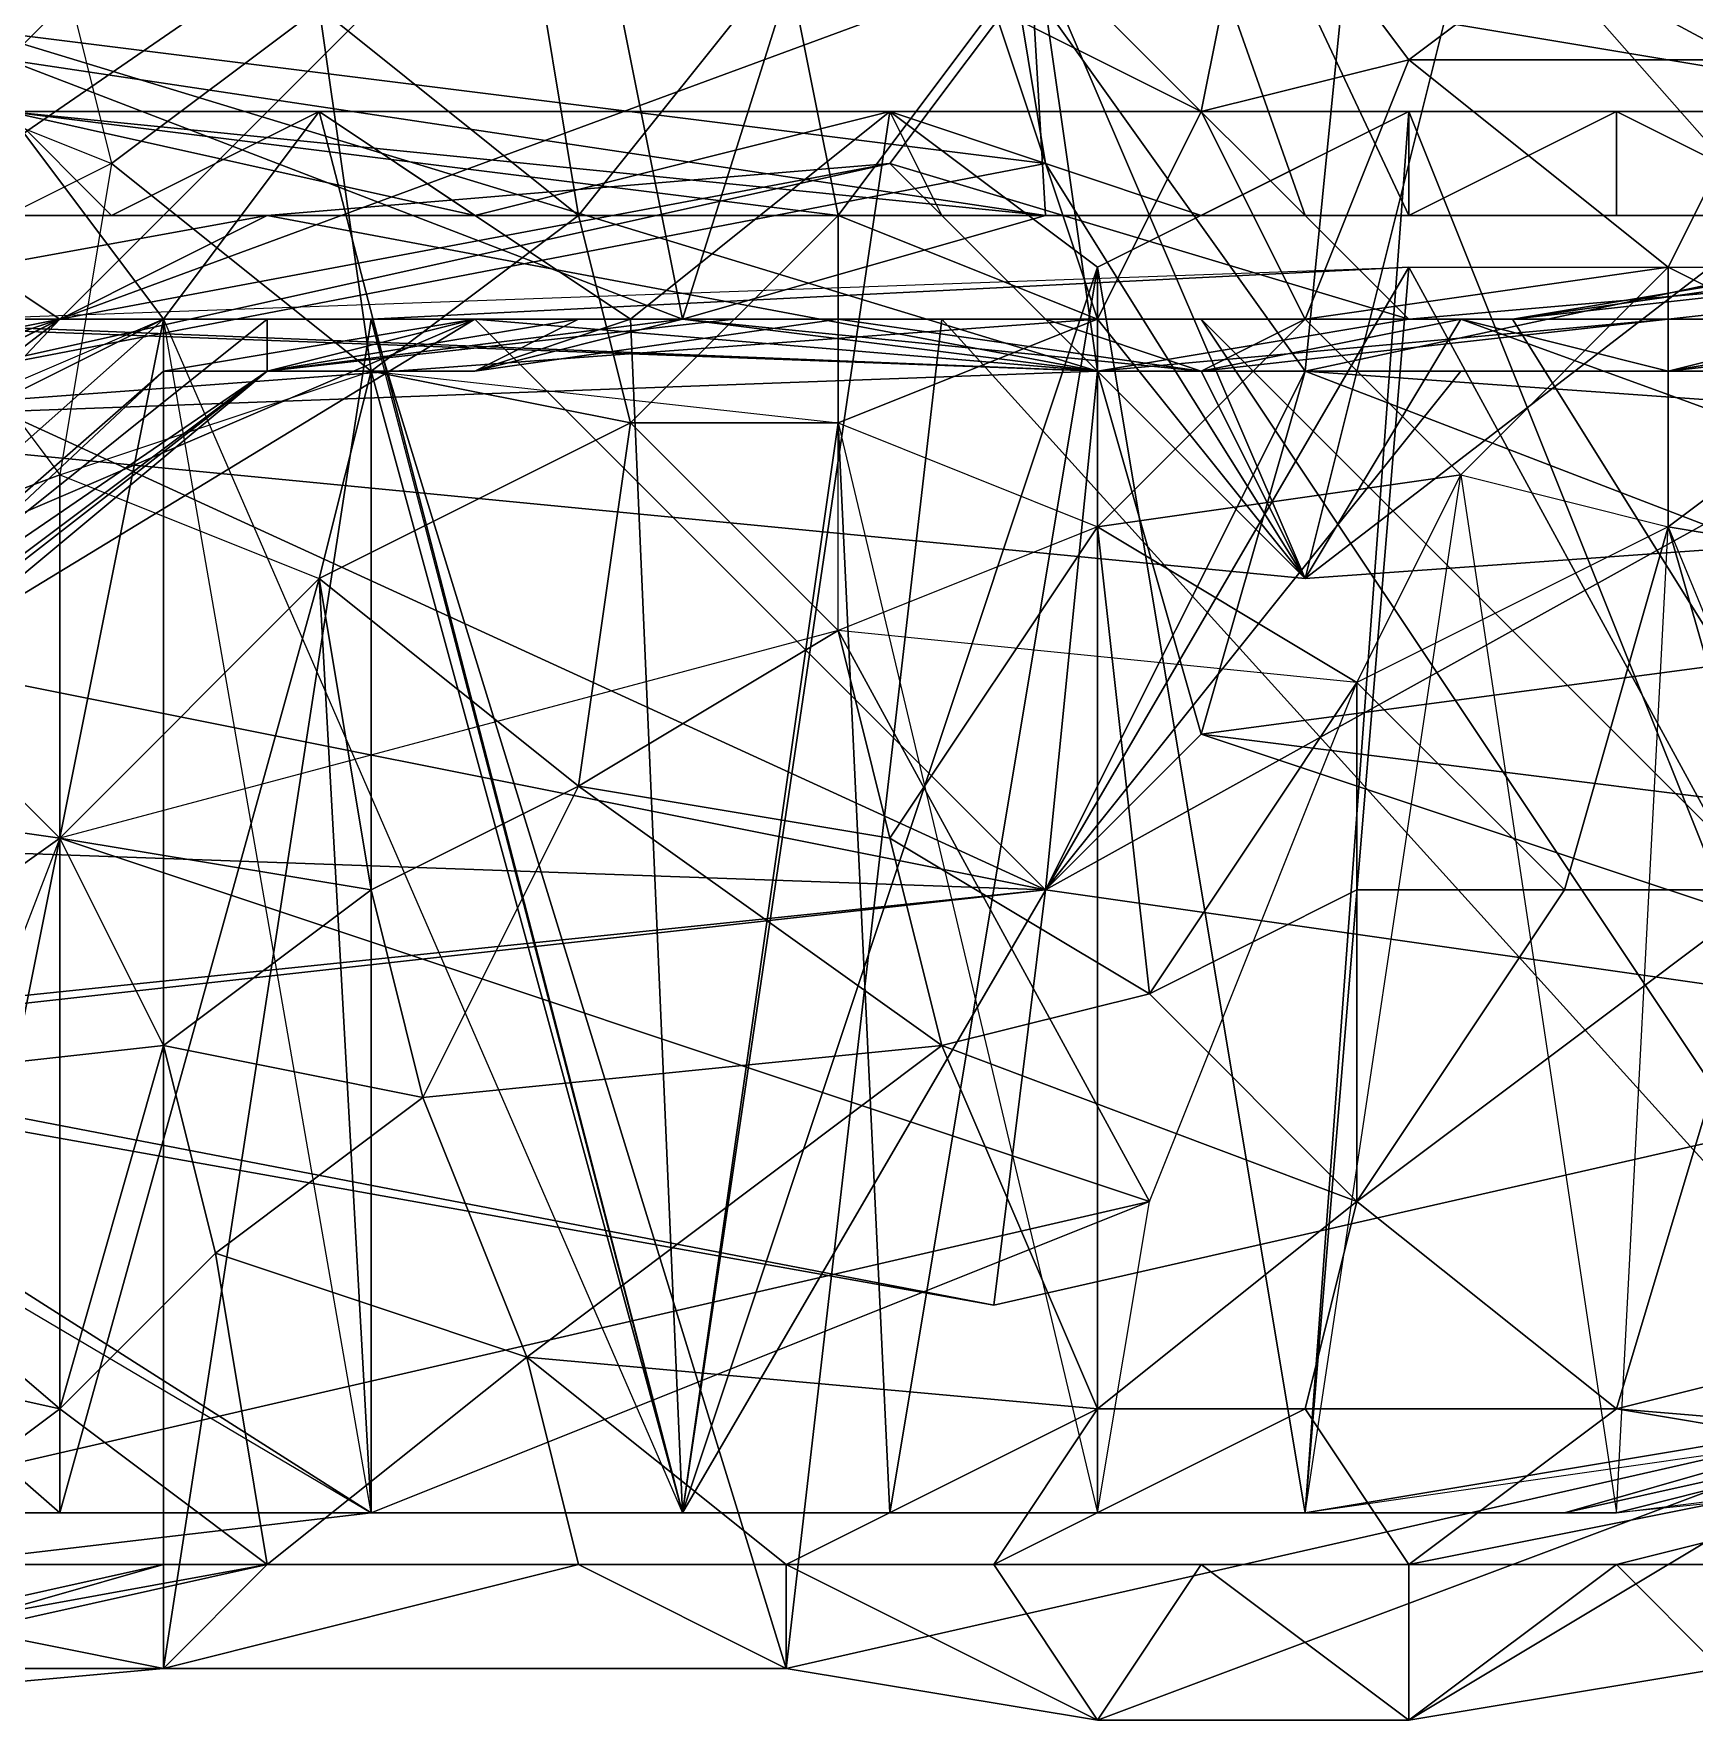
# Model space of a CAD drawing. Header units: metres. Extents: x -3.92 to 4.26, y -4.92 to 4.9.
# Drawn here: x -0.83 to -0.19, y -4.64 to -3.99 of the extents above; entities that cross this region are included whole.
import ezdxf

# ---------------------------------------------------------------- set-up
doc = ezdxf.new("R2010")
doc.units = ezdxf.units.M

msp = doc.modelspace()

# ---------------------------------------------------------------- linework, layer by layer
for points in [[(-0.58, -4.1, -0.16), (-0.46, -3.72, -0.56), (-0.64, -3.8, -0.56)], [(-0.46, -3.72, -0.56), (-0.58, -4.1, -0.16), (-0.44, -4.06, -0.06)], [(-0.34, -4.06, -0.1), (-0.46, -3.72, -0.56), (-0.44, -4.06, -0.06)], [(-0.34, -4.06, -0.1), (-0.3, -4.06, -0.24), (-0.46, -3.72, -0.56)], [(-0.3, -4.06, -0.24), (-0.16, -4.06, -0.18), (-0.46, -3.72, -0.56)], [(-0.16, -4.06, -0.18), (-0.06, -4.06, -0.3), (-0.46, -3.72, -0.56)], [(-0.06, -4.06, -0.3), (-0.02, -4.06, -0.46), (-0.46, -3.72, -0.56)], [(-0.02, -4.06, -0.46), (-0.18, -3.78, -0.88), (-0.46, -3.72, -0.56)], [(-0.86, -3.84, -0.6), (-0.84, -4, -0.22), (-0.74, -3.78, -0.56)], [(-0.64, -3.8, -0.56), (-0.74, -3.78, -0.56), (-0.84, -4, -0.22)], [(-0.58, -4.1, -0.16), (-0.64, -3.8, -0.56), (-0.84, -4, -0.22)], [(-0.46, -3.92, -1.12), (-0.24, -3.8, -1.12), (-0.34, -4.2, -1.12)], [(-0.24, -3.8, -1.12), (-0.08, -4, -1.06), (-0.34, -4.2, -1.12)], [(-0.12, -3.82, -1.02), (-0.08, -4, -1.06), (-0.24, -3.8, -1.12)], [(-0.44, -3.96, -0.56), (0.16, -4.06, -0.42), (-0.44, -3.82, -0.6)], [(0.16, -4.06, -0.42), (0.16, -4.06, -0.5), (-0.44, -3.82, -0.6)], [(0.16, -4.06, -0.5), (-0.12, -3.84, -0.92), (-0.44, -3.82, -0.6)], [(-0.56, -3.84, -0.6), (-0.88, -4.06, -0.3), (-0.82, -4.1, -0.26)], [(-0.56, -3.84, -0.6), (-0.86, -3.84, -0.6), (-0.88, -4.06, -0.3)], [(-0.44, -3.96, -0.56), (-0.56, -3.84, -0.6), (-0.82, -4.1, -0.26)], [(-0.22, -3.94, 1.32), (-0.16, -4, 1.32), (-0.12, -3.88, 1.32)], [(-0.92, -3.98, -1.1), (-0.46, -3.92, -1.12), (-0.44, -4.04, -1.08)], [(-0.38, -4.02, 1.32), (-0.36, -3.92, 1.32), (-0.46, -3.98, 1.32)], [(-0.44, -4.04, -1.08), (-0.46, -3.92, -1.12), (-0.34, -4.2, -1.12)], [(-0.44, -3.98, -1.18), (-0.32, -3.92, -1.18), (-0.34, -4.12, -1.18)], [(-0.36, -3.92, 1.32), (-0.38, -4.02, 1.32), (-0.3, -4, 1.32)], [(-0.36, -3.92, 1.32), (-0.3, -4, 1.32), (-0.22, -3.94, 1.32)], [(-0.34, -4.12, -1.18), (-0.32, -3.92, -1.18), (-0.06, -4.06, -1.18)], [(-0.32, -3.92, -1.18), (-0.06, -3.94, -1.18), (-0.06, -4.06, -1.18)], [(-0.72, -3.98, 1.32), (-0.62, -4.06, 1.32), (-0.64, -3.94, 1.32)], [(-0.62, -4.06, 1.32), (-0.54, -3.96, 1.32), (-0.64, -3.94, 1.32)], [(-0.3, -4, 1.32), (-0.16, -4, 1.32), (-0.22, -3.94, 1.32)], [(-0.82, -3.96, 1.32), (-0.8, -4.04, 1.32), (-0.72, -3.98, 1.32)], [(-0.5, -4.04, -0.6), (-0.44, -3.96, -0.56), (-0.82, -4.1, -0.26)], [(-0.62, -4.06, 1.32), (-0.52, -4.06, 1.32), (-0.54, -3.96, 1.32)], [(-0.52, -4.06, 1.32), (-0.46, -3.98, 1.32), (-0.54, -3.96, 1.32)], [(-0.5, -4.04, -0.6), (-0.3, -4.1, -0.64), (-0.44, -3.96, -0.56)], [(-0.3, -4.1, -0.64), (0.16, -4.06, -0.42), (-0.44, -3.96, -0.56)], [(-0.92, -3.98, -1.1), (-0.44, -4.04, -1.08), (-0.96, -4.14, -1)], [(-0.92, -4.1, -1.18), (-0.88, -3.98, -1.18), (-0.42, -4.12, -1.18)], [(-0.42, -4.12, -1.18), (-0.88, -3.98, -1.18), (-0.44, -3.98, -1.18)], [(-0.8, -4.04, 1.32), (-0.7, -4.12, 1.32), (-0.72, -3.98, 1.32)], [(-0.72, -3.98, 1.32), (-0.7, -4.12, 1.32), (-0.62, -4.06, 1.32)], [(-0.52, -4.06, 1.32), (-0.42, -4.1, 1.32), (-0.46, -3.98, 1.32)], [(-0.42, -4.1, 1.32), (-0.38, -4.02, 1.32), (-0.46, -3.98, 1.32)], [(-0.42, -4.12, -1.18), (-0.44, -3.98, -1.18), (-0.34, -4.12, -1.18)], [(-0.9, -4, 1.32), (-0.8, -4.04, 1.32), (-0.88, -4.08, 1.32)], [(-0.84, -4.02, -0.14), (-0.44, -4.06, -0.06), (-0.84, -4, -0.22)], [(-0.44, -4.06, -0.06), (-0.58, -4.1, -0.16), (-0.84, -4, -0.22)], [(-0.34, -4.1, 1.32), (-0.3, -4, 1.32), (-0.38, -4.02, 1.32)], [(-0.3, -4, 1.32), (-0.34, -4.1, 1.32), (-0.2, -4.08, 1.32)], [(-0.08, -4, -1.06), (-0.06, -4.18, -1.04), (-0.34, -4.2, -1.12)], [(-0.3, -4, 1.32), (-0.2, -4.08, 1.32), (-0.16, -4, 1.32)], [(-0.2, -4.08, 1.32), (-0.12, -4.12, 1.32), (-0.16, -4, 1.32)], [(-1.14, -4.28, 0.68), (-0.78, -4.1, 0.36), (-0.84, -4.02, 0.38)], [(-0.84, -4.02, 0.38), (-0.8, -4.06, 0.14), (-0.98, -4.06, 0.2)], [(-0.84, -4.02, 0.38), (-0.72, -4.02, 0.38), (-0.8, -4.06, 0.14)], [(-0.84, -4.06, 0.02), (-0.66, -4.06, 0.1), (-0.84, -4.02, -0.14)], [(-0.78, -4.1, 0.36), (-0.72, -4.02, 0.38), (-0.84, -4.02, 0.38)], [(-0.66, -4.06, 0.1), (-0.52, -4.06, 0.06), (-0.84, -4.02, -0.14)], [(-0.84, -4.02, -0.14), (-0.52, -4.06, 0.06), (-0.44, -4.06, -0.06)], [(-0.8, -4.06, 0.14), (-0.72, -4.02, 0.38), (-0.66, -4.06, 0.1)], [(-0.78, -4.1, 0.36), (-0.58, -4.56, 0.88), (-0.72, -4.02, 0.38)], [(-0.72, -4.02, 0.38), (-0.5, -4.02, 0.38), (-0.66, -4.06, 0.1)], [(-0.58, -4.56, 0.88), (-0.6, -4.1, 0.34), (-0.72, -4.02, 0.38)], [(-0.6, -4.1, 0.34), (-0.5, -4.02, 0.38), (-0.72, -4.02, 0.38)], [(-0.5, -4.02, 0.38), (-0.48, -4.06, 0.22), (-0.66, -4.06, 0.1)], [(-0.6, -4.1, 0.34), (-0.58, -4.56, 0.88), (-0.5, -4.02, 0.38)], [(-0.58, -4.56, 0.88), (-0.42, -4.08, 0.38), (-0.5, -4.02, 0.38)], [(-0.5, -4.02, 0.38), (-0.38, -4.06, 0.22), (-0.48, -4.06, 0.22)], [(-0.5, -4.02, 0.38), (-0.3, -4.02, 0.4), (-0.38, -4.06, 0.22)], [(-0.42, -4.08, 0.38), (-0.3, -4.02, 0.4), (-0.5, -4.02, 0.38)], [(-0.42, -4.08, 0.38), (-0.34, -4.56, 0.86), (-0.3, -4.02, 0.4)], [(-0.42, -4.1, 1.32), (-0.34, -4.1, 1.32), (-0.38, -4.02, 1.32)], [(-0.3, -4.02, 0.4), (-0.3, -4.06, 0.24), (-0.38, -4.06, 0.22)], [(-0.34, -4.56, 0.86), (-0.1, -4.52, 0.7), (-0.3, -4.02, 0.4)], [(-0.3, -4.02, 0.4), (-0.22, -4.02, 0.38), (-0.3, -4.06, 0.24)], [(-0.3, -4.06, 0.24), (-0.22, -4.02, 0.38), (-0.22, -4.06, 0.22)], [(-0.3, -4.02, 0.4), (-0.14, -4.02, 0.4), (-0.22, -4.02, 0.38)], [(-0.3, -4.02, 0.4), (-0.1, -4.52, 0.7), (-0.14, -4.02, 0.4)], [(-0.22, -4.02, 0.38), (-0.14, -4.06, 0.22), (-0.22, -4.06, 0.22)], [(-0.22, -4.02, 0.38), (-0.14, -4.02, 0.4), (-0.14, -4.06, 0.22)], [(-0.44, -4.04, -1.08), (-0.34, -4.2, -1.12), (-0.96, -4.14, -1)], [(-0.82, -4.1, -0.34), (-0.86, -4.12, -0.52), (-0.5, -4.04, -0.6)], [(-0.86, -4.12, -0.52), (-0.74, -4.06, -0.6), (-0.5, -4.04, -0.6)], [(-0.8, -4.04, 1.32), (-0.82, -4.16, 1.32), (-0.7, -4.12, 1.32)], [(-0.82, -4.1, -0.34), (-0.5, -4.04, -0.6), (-0.82, -4.1, -0.26)], [(-0.74, -4.06, -0.6), (-0.42, -4.12, -0.82), (-0.5, -4.04, -0.6)], [(-0.5, -4.04, -0.6), (-0.42, -4.12, -0.82), (-0.3, -4.1, -0.64)], [(-0.8, -4.06, 0.14), (-0.84, -4.06, 0.02), (-0.98, -4.06, 0.2)], [(-0.86, -4.12, -0.52), (-0.96, -4.1, -0.68), (-0.74, -4.06, -0.6)], [(-0.74, -4.06, -0.6), (-0.96, -4.1, -0.9), (-0.42, -4.12, -0.82)], [(-0.96, -4.1, -0.68), (-0.96, -4.1, -0.9), (-0.74, -4.06, -0.6)], [(-0.88, -4.06, -0.3), (-0.88, -4.12, -0.04), (-0.82, -4.1, -0.26)], [(-0.8, -4.06, 0.14), (-0.66, -4.06, 0.1), (-0.84, -4.06, 0.02)], [(-0.7, -4.12, 1.32), (-0.6, -4.14, 1.32), (-0.62, -4.06, 1.32)], [(-0.66, -4.06, 0.1), (-0.48, -4.06, 0.14), (-0.52, -4.06, 0.06)], [(-0.48, -4.06, 0.22), (-0.48, -4.06, 0.14), (-0.66, -4.06, 0.1)], [(-0.62, -4.06, 1.32), (-0.6, -4.14, 1.32), (-0.52, -4.06, 1.32)], [(-0.6, -4.14, 1.32), (-0.52, -4.14, 1.32), (-0.52, -4.06, 1.32)], [(-0.52, -4.06, 0.06), (-0.44, -4.06, 0.04), (-0.44, -4.06, -0.06)], [(-0.52, -4.06, 0.06), (-0.48, -4.06, 0.14), (-0.44, -4.06, 0.04)], [(-0.52, -4.14, 1.32), (-0.42, -4.1, 1.32), (-0.52, -4.06, 1.32)], [(-0.48, -4.06, 0.22), (-0.38, -4.06, 0.22), (-0.48, -4.06, 0.14)], [(-0.48, -4.06, 0.14), (-0.38, -4.06, 0.1), (-0.44, -4.06, 0.04)], [(-0.38, -4.06, 0.22), (-0.38, -4.06, 0.1), (-0.48, -4.06, 0.14)], [(-0.44, -4.06, 0.04), (-0.34, -4.06, -0.02), (-0.44, -4.06, -0.06)], [(-0.34, -4.06, -0.02), (-0.34, -4.06, -0.1), (-0.44, -4.06, -0.06)], [(-0.44, -4.06, 0.04), (-0.38, -4.06, 0.1), (-0.34, -4.06, -0.02)], [(-0.38, -4.06, 0.22), (-0.3, -4.06, 0.16), (-0.38, -4.06, 0.1)], [(-0.38, -4.06, 0.1), (-0.2, -4.06, 0.04), (-0.34, -4.06, -0.02)], [(-0.3, -4.06, 0.16), (-0.2, -4.06, 0.04), (-0.38, -4.06, 0.1)], [(-0.38, -4.06, 0.22), (-0.3, -4.06, 0.24), (-0.3, -4.06, 0.16)], [(-0.34, -4.06, -0.02), (-0.26, -4.06, -0.08), (-0.34, -4.06, -0.1)], [(-0.2, -4.06, 0.04), (-0.26, -4.06, -0.08), (-0.34, -4.06, -0.02)], [(-0.26, -4.06, -0.08), (-0.26, -4.06, -0.16), (-0.34, -4.06, -0.1)], [(-0.34, -4.06, -0.1), (-0.26, -4.06, -0.16), (-0.3, -4.06, -0.24)], [(-0.34, -4.12, -1.18), (-0.06, -4.06, -1.18), (-0.06, -4.14, -1.18)], [(-0.3, -4.06, 0.16), (-0.22, -4.06, 0.14), (-0.2, -4.06, 0.04)], [(-0.3, -4.06, 0.24), (-0.22, -4.06, 0.22), (-0.3, -4.06, 0.16)], [(-0.3, -4.06, 0.16), (-0.22, -4.06, 0.22), (-0.22, -4.06, 0.14)], [(-0.16, -4.06, -0.18), (-0.3, -4.06, -0.24), (-0.26, -4.06, -0.16)], [(-0.3, -4.1, -0.64), (0.16, -4.06, -0.5), (0.16, -4.06, -0.42)], [(-0.3, -4.1, -0.64), (-0.2, -4.1, -0.78), (0.16, -4.06, -0.5)], [(-0.2, -4.06, 0.04), (-0.16, -4.06, -0.1), (-0.26, -4.06, -0.08)], [(-0.16, -4.06, -0.1), (-0.26, -4.06, -0.16), (-0.26, -4.06, -0.08)], [(-0.16, -4.06, -0.1), (-0.16, -4.06, -0.18), (-0.26, -4.06, -0.16)], [(-0.22, -4.06, 0.14), (-0.14, -4.06, 0.14), (-0.2, -4.06, 0.04)], [(-0.22, -4.06, 0.22), (-0.14, -4.06, 0.22), (-0.22, -4.06, 0.14)], [(-0.22, -4.06, 0.14), (-0.14, -4.06, 0.22), (-0.14, -4.06, 0.14)], [(-0.2, -4.06, 0.04), (-0.02, -4.06, 0.08), (-0.16, -4.06, -0.1)], [(-0.14, -4.06, 0.14), (-0.02, -4.06, 0.08), (-0.2, -4.06, 0.04)], [(-0.2, -4.1, -0.78), (-0.02, -4.1, -0.88), (0.16, -4.06, -0.5)], [(-0.88, -4.08, 1.32), (-0.82, -4.16, 1.32), (-1.14, -4.28, 0.68)], [(-0.7, -4.1, 0.34), (-0.86, -4.1, 0.1), (-0.3, -4.08, 0.34)], [(-0.58, -4.56, 0.88), (-0.7, -4.1, 0.34), (-0.3, -4.08, 0.34)], [(-0.58, -4.56, 0.88), (-0.5, -4.56, 0.88), (-0.42, -4.08, 0.38)], [(-0.58, -4.56, 0.88), (-0.3, -4.08, 0.34), (-0.34, -4.56, 0.94)], [(-0.5, -4.56, 0.88), (-0.42, -4.56, 0.86), (-0.42, -4.08, 0.38)], [(-0.42, -4.08, 0.38), (-0.42, -4.56, 0.86), (-0.34, -4.56, 0.86)], [(-0.28, -4.16, 1.32), (-0.2, -4.08, 1.32), (-0.34, -4.1, 1.32)], [(-0.3, -4.08, 0.34), (-0.06, -4.52, 0.86), (-0.34, -4.56, 0.94)], [(-0.3, -4.08, 0.34), (-0.16, -4.08, 0.34), (-0.06, -4.52, 0.86)], [(-0.28, -4.16, 1.32), (-0.2, -4.18, 1.32), (-0.2, -4.08, 1.32)], [(-0.26, -4.1, 0.08), (-0.12, -4.08, 0.06), (-0.06, -4.42, 0.44)], [(-0.26, -4.1), (-0.12, -4.08, 0.06), (-0.26, -4.1, 0.08)], [(-0.26, -4.1), (-0.14, -4.08, -0.02), (-0.12, -4.08, 0.06)], [(-0.26, -4.1), (-0.08, -4.08, -0.08), (-0.14, -4.08, -0.02)], [(-0.26, -4.1), (-0.12, -4.1, -0.24), (-0.08, -4.08, -0.08)], [(-0.2, -4.18, 1.32), (-0.12, -4.12, 1.32), (-0.2, -4.08, 1.32)], [(-1.16, -4.46, -0.2), (-0.82, -4.1, -0.26), (-0.92, -4.12, -0.14)], [(-1.16, -4.46, -0.2), (-1.08, -4.3, -0.46), (-0.82, -4.1, -0.26)], [(-1.14, -4.28, 0.46), (-0.78, -4.1, 0.36), (-0.88, -4.6, 0.84)], [(-1.14, -4.28, 0.68), (-0.7, -4.56, 0.92), (-0.78, -4.1, 0.36)], [(-1.14, -4.28, 0.46), (-1.14, -4.42, 0.2), (-0.78, -4.1, 0.36)], [(-1.14, -4.42, 0.2), (-0.78, -4.1, 0.28), (-0.78, -4.1, 0.36)], [(-1.14, -4.42, 0.2), (-0.74, -4.1, 0.2), (-0.78, -4.1, 0.28)], [(-0.74, -4.12, 0.06), (-0.74, -4.1, 0.2), (-1.14, -4.42, 0.2)], [(-1.12, -4.38, -0.78), (-0.66, -4.1, -0.58), (-0.74, -4.12, -0.54)], [(-1.12, -4.38, -0.78), (-0.94, -4.22, -1.04), (-0.66, -4.1, -0.58)], [(-1.08, -4.3, -0.46), (-0.82, -4.1, -0.34), (-0.82, -4.1, -0.26)], [(-1.08, -4.3, -0.46), (-0.86, -4.12, -0.52), (-0.82, -4.1, -0.34)], [(-0.86, -4.1, 0.18), (-0.78, -4.1, 0.28), (-1.06, -4.22, 0.22)], [(-0.96, -4.1, -0.9), (-0.96, -4.14, -1), (-0.42, -4.12, -0.82)], [(-0.96, -4.14, -1), (-0.42, -4.1, -0.98), (-0.42, -4.12, -0.82)], [(-0.42, -4.1, -0.98), (-0.96, -4.14, -1), (-0.34, -4.2, -1.12)], [(-0.94, -4.22, -1.04), (-0.44, -4.32, -1.08), (-0.66, -4.1, -0.58)], [(-0.92, -4.1, -1.18), (-0.44, -4.32, -1.18), (-0.94, -4.22, -1.16)], [(-0.44, -4.32, -1.18), (-0.92, -4.1, -1.18), (-0.42, -4.12, -1.18)], [(-0.92, -4.12, -0.14), (-0.82, -4.1, -0.26), (-0.88, -4.12, -0.04)], [(-0.78, -4.1, 0.36), (-0.78, -4.62, 0.86), (-0.88, -4.6, 0.84)], [(-0.78, -4.1, 0.36), (-0.7, -4.1, 0.34), (-0.78, -4.62, 0.86)], [(-0.7, -4.1, 0.34), (-0.54, -4.62, 0.84), (-0.78, -4.62, 0.86)], [(-0.74, -4.1, 0.2), (-0.66, -4.1, 0.26), (-0.78, -4.1, 0.28)], [(-0.78, -4.12, -0.1), (-0.66, -4.1, -0.14), (-0.74, -4.12, -0.02)], [(-0.66, -4.1, 0.26), (-0.7, -4.1, 0.34), (-0.78, -4.1, 0.28)], [(-0.78, -4.12, -0.1), (-0.78, -4.12, -0.18), (-0.66, -4.1, -0.14)], [(-0.78, -4.12, -0.18), (-0.74, -4.12, -0.26), (-0.66, -4.1, -0.14)], [(-0.74, -4.12, 0.06), (-0.66, -4.1, 0.18), (-0.74, -4.1, 0.2)], [(-0.74, -4.12, -0.02), (-0.62, -4.1, 0.02), (-0.74, -4.12, 0.06)], [(-0.66, -4.1, 0.18), (-0.66, -4.1, 0.26), (-0.74, -4.1, 0.2)], [(-0.74, -4.12, 0.06), (-0.58, -4.1, 0.14), (-0.66, -4.1, 0.18)], [(-0.62, -4.1, 0.02), (-0.58, -4.1, 0.14), (-0.74, -4.12, 0.06)], [(-0.74, -4.12, -0.02), (-0.62, -4.1, -0.06), (-0.62, -4.1, 0.02)], [(-0.74, -4.12, -0.02), (-0.66, -4.1, -0.14), (-0.62, -4.1, -0.06)], [(-0.74, -4.12, -0.34), (-0.62, -4.1, -0.3), (-0.74, -4.12, -0.26)], [(-0.74, -4.12, -0.26), (-0.66, -4.1, -0.22), (-0.66, -4.1, -0.14)], [(-0.74, -4.12, -0.26), (-0.56, -4.1, -0.24), (-0.66, -4.1, -0.22)], [(-0.74, -4.12, -0.34), (-0.66, -4.12, -0.44), (-0.62, -4.1, -0.3)], [(-0.66, -4.1, -0.58), (-0.58, -4.1, -0.58), (-0.74, -4.12, -0.54)], [(-0.74, -4.12, -0.26), (-0.62, -4.1, -0.3), (-0.56, -4.1, -0.24)], [(-0.74, -4.12, -0.54), (-0.58, -4.1, -0.58), (-0.66, -4.12, -0.44)], [(-0.7, -4.1, 0.34), (-0.48, -4.1, 0.32), (-0.54, -4.62, 0.84)], [(-0.7, -4.1, 0.34), (-0.66, -4.1, 0.26), (-0.48, -4.1, 0.32)], [(-0.66, -4.1, 0.18), (-0.58, -4.1, 0.22), (-0.66, -4.1, 0.26)], [(-0.58, -4.1, 0.22), (-0.48, -4.1, 0.32), (-0.66, -4.1, 0.26)], [(-0.66, -4.1, 0.18), (-0.58, -4.1, 0.14), (-0.58, -4.1, 0.22)], [(-0.66, -4.1, -0.14), (-0.58, -4.1, -0.16), (-0.62, -4.1, -0.06)], [(-0.66, -4.1, -0.14), (-0.66, -4.1, -0.22), (-0.58, -4.1, -0.16)], [(-0.58, -4.1, -0.16), (-0.66, -4.1, -0.22), (-0.56, -4.1, -0.24)], [(-0.66, -4.12, -0.44), (-0.58, -4.1, -0.38), (-0.62, -4.1, -0.3)], [(-0.66, -4.12, -0.44), (-0.52, -4.1, -0.44), (-0.58, -4.1, -0.38)], [(-0.58, -4.1, -0.58), (-0.6, -4.1, -0.5), (-0.66, -4.12, -0.44)], [(-0.66, -4.1, -0.58), (-0.42, -4.12, -0.72), (-0.58, -4.1, -0.58)], [(-0.66, -4.12, -0.44), (-0.52, -4.1, -0.52), (-0.52, -4.1, -0.44)], [(-0.6, -4.1, -0.5), (-0.52, -4.1, -0.52), (-0.66, -4.12, -0.44)], [(-0.66, -4.1, -0.58), (-0.44, -4.32, -1.08), (-0.42, -4.12, -0.72)], [(-0.62, -4.1, 0.02), (-0.52, -4.1, -0.02), (-0.58, -4.1, 0.14)], [(-0.62, -4.1, 0.02), (-0.62, -4.1, -0.06), (-0.52, -4.1, -0.02)], [(-0.62, -4.1, -0.06), (-0.52, -4.1, -0.1), (-0.52, -4.1, -0.02)], [(-0.58, -4.1, -0.16), (-0.52, -4.1, -0.1), (-0.62, -4.1, -0.06)], [(-0.62, -4.1, -0.3), (-0.52, -4.1, -0.32), (-0.56, -4.1, -0.24)], [(-0.62, -4.1, -0.3), (-0.58, -4.1, -0.38), (-0.52, -4.1, -0.32)], [(-0.6, -4.1, -0.5), (-0.58, -4.1, -0.58), (-0.52, -4.1, -0.52)], [(-0.58, -4.1, 0.22), (-0.38, -4.1, 0.3), (-0.48, -4.1, 0.32)], [(-0.58, -4.1, 0.14), (-0.38, -4.1, 0.3), (-0.58, -4.1, 0.22)], [(-0.58, -4.1, 0.14), (-0.26, -4.1, 0.08), (-0.38, -4.1, 0.3)], [(-0.52, -4.1, -0.02), (-0.26, -4.1, 0.08), (-0.58, -4.1, 0.14)], [(-0.58, -4.1, -0.16), (-0.48, -4.1, -0.2), (-0.52, -4.1, -0.1)], [(-0.58, -4.1, -0.16), (-0.56, -4.1, -0.24), (-0.48, -4.1, -0.2)], [(-0.58, -4.1, -0.38), (-0.52, -4.1, -0.44), (-0.52, -4.1, -0.32)], [(-0.58, -4.1, -0.58), (-0.38, -4.12, -0.64), (-0.52, -4.1, -0.52)], [(-0.42, -4.12, -0.72), (-0.38, -4.12, -0.64), (-0.58, -4.1, -0.58)], [(-0.56, -4.1, -0.24), (-0.52, -4.1, -0.32), (-0.48, -4.1, -0.2)], [(-0.48, -4.1, 0.32), (-0.1, -4.52, 0.48), (-0.54, -4.62, 0.84)], [(-0.52, -4.1, -0.02), (-0.26, -4.1), (-0.26, -4.1, 0.08)], [(-0.52, -4.14, 1.32), (-0.42, -4.18, 1.32), (-0.42, -4.1, 1.32)], [(-0.52, -4.1, -0.02), (-0.42, -4.1, -0.14), (-0.26, -4.1)], [(-0.52, -4.1, -0.1), (-0.42, -4.1, -0.14), (-0.52, -4.1, -0.02)], [(-0.52, -4.1, -0.1), (-0.48, -4.1, -0.2), (-0.42, -4.1, -0.14)], [(-0.48, -4.1, -0.2), (-0.52, -4.1, -0.32), (-0.42, -4.1, -0.26)], [(-0.52, -4.1, -0.32), (-0.38, -4.1, -0.34), (-0.42, -4.1, -0.26)], [(-0.52, -4.1, -0.32), (-0.44, -4.1, -0.4), (-0.38, -4.1, -0.34)], [(-0.52, -4.1, -0.44), (-0.44, -4.1, -0.4), (-0.52, -4.1, -0.32)], [(-0.52, -4.1, -0.44), (-0.44, -4.1, -0.48), (-0.44, -4.1, -0.4)], [(-0.52, -4.1, -0.44), (-0.52, -4.1, -0.52), (-0.44, -4.1, -0.48)], [(-0.52, -4.1, -0.52), (-0.44, -4.1, -0.56), (-0.44, -4.1, -0.48)], [(-0.38, -4.12, -0.64), (-0.44, -4.1, -0.56), (-0.52, -4.1, -0.52)], [(-0.48, -4.1, 0.32), (-0.38, -4.1, 0.3), (-0.1, -4.52, 0.48)], [(-0.48, -4.1, -0.2), (-0.42, -4.1, -0.26), (-0.42, -4.1, -0.14)], [(-0.44, -4.1, -0.4), (-0.34, -4.1, -0.42), (-0.38, -4.1, -0.34)], [(-0.44, -4.1, -0.4), (-0.44, -4.1, -0.48), (-0.34, -4.1, -0.42)], [(-0.44, -4.1, -0.48), (-0.34, -4.1, -0.5), (-0.34, -4.1, -0.42)], [(-0.38, -4.12, -0.64), (-0.44, -4.1, -0.48), (-0.44, -4.1, -0.56)], [(-0.38, -4.12, -0.64), (-0.34, -4.1, -0.5), (-0.44, -4.1, -0.48)], [(-0.42, -4.18, 1.32), (-0.34, -4.1, 1.32), (-0.42, -4.1, 1.32)], [(-0.42, -4.18, 1.32), (-0.28, -4.16, 1.32), (-0.34, -4.1, 1.32)], [(-0.42, -4.1, -0.14), (-0.34, -4.1, -0.18), (-0.26, -4.1)], [(-0.42, -4.1, -0.14), (-0.42, -4.1, -0.26), (-0.34, -4.1, -0.18)], [(-0.42, -4.1, -0.26), (-0.28, -4.1, -0.32), (-0.34, -4.1, -0.18)], [(-0.42, -4.1, -0.26), (-0.38, -4.1, -0.34), (-0.28, -4.1, -0.32)], [(-0.42, -4.12, -0.82), (-0.2, -4.1, -0.78), (-0.3, -4.1, -0.64)], [(-0.42, -4.12, -0.82), (-0.38, -4.12, -0.9), (-0.2, -4.1, -0.78)], [(-0.42, -4.1, -0.98), (-0.34, -4.2, -1.12), (-0.42, -4.12, -0.82)], [(-0.38, -4.1, 0.3), (-0.06, -4.42, 0.44), (-0.1, -4.52, 0.48)], [(-0.26, -4.1, 0.08), (-0.06, -4.42, 0.44), (-0.38, -4.1, 0.3)], [(-0.38, -4.1, -0.34), (-0.34, -4.1, -0.42), (-0.28, -4.1, -0.32)], [(-0.38, -4.12, -0.64), (-0.28, -4.1, -0.56), (-0.34, -4.1, -0.5)], [(-0.38, -4.12, -0.64), (-0.2, -4.12, -0.7), (-0.28, -4.1, -0.56)], [(-0.38, -4.12, -0.9), (-0.28, -4.1, -0.88), (-0.2, -4.1, -0.78)], [(-0.34, -4.2, -1.12), (-0.28, -4.1, -0.88), (-0.38, -4.12, -0.9)], [(-0.34, -4.1, -0.18), (-0.2, -4.1, -0.26), (-0.26, -4.1)], [(-0.34, -4.1, -0.18), (-0.28, -4.1, -0.32), (-0.2, -4.1, -0.26)], [(-0.28, -4.1, -0.32), (-0.34, -4.1, -0.42), (-0.22, -4.1, -0.38)], [(-0.34, -4.1, -0.42), (-0.26, -4.1, -0.48), (-0.22, -4.1, -0.38)], [(-0.34, -4.1, -0.5), (-0.26, -4.1, -0.48), (-0.34, -4.1, -0.42)], [(-0.34, -4.1, -0.5), (-0.28, -4.1, -0.56), (-0.26, -4.1, -0.48)], [(-0.28, -4.1, -0.88), (-0.34, -4.2, -1.12), (-0.06, -4.18, -1.04)], [(-0.28, -4.1, -0.32), (-0.22, -4.1, -0.38), (-0.2, -4.1, -0.26)], [(-0.28, -4.1, -0.56), (-0.2, -4.1, -0.56), (-0.26, -4.1, -0.48)], [(-0.2, -4.12, -0.7), (-0.2, -4.1, -0.56), (-0.28, -4.1, -0.56)], [(-0.2, -4.1, -0.78), (-0.28, -4.1, -0.88), (-0.16, -4.1, -0.86)], [(-0.28, -4.1, -0.88), (-0.06, -4.18, -1.04), (-0.16, -4.1, -0.86)], [(-0.26, -4.1), (-0.2, -4.1, -0.26), (-0.12, -4.1, -0.24)], [(-0.22, -4.1, -0.38), (-0.26, -4.1, -0.48), (-0.16, -4.1, -0.44)], [(-0.26, -4.1, -0.48), (-0.2, -4.1, -0.56), (-0.16, -4.1, -0.44)], [(-0.2, -4.1, -0.26), (-0.22, -4.1, -0.38), (-0.14, -4.1, -0.32)], [(-0.22, -4.1, -0.38), (-0.16, -4.1, -0.44), (-0.14, -4.1, -0.32)], [(-0.2, -4.1, -0.26), (-0.14, -4.1, -0.32), (-0.12, -4.1, -0.24)], [(-0.2, -4.12, -0.7), (-0.12, -4.1, -0.58), (-0.2, -4.1, -0.56)], [(-0.08, -4.12, -0.82), (-0.08, -4.1, -0.7), (-0.2, -4.12, -0.7)], [(-0.12, -4.1, -0.58), (-0.16, -4.1, -0.44), (-0.2, -4.1, -0.56)], [(-0.2, -4.12, -0.7), (-0.02, -4.1, -0.62), (-0.12, -4.1, -0.58)], [(-0.08, -4.1, -0.7), (-0.02, -4.1, -0.62), (-0.2, -4.12, -0.7)], [(-0.2, -4.1, -0.78), (-0.16, -4.1, -0.86), (-0.02, -4.1, -0.88)], [(-1.14, -4.42, 0.12), (-0.74, -4.12, 0.06), (-1.14, -4.42, 0.2)], [(-1.1, -4.42, -0.14), (-0.74, -4.12, 0.06), (-1.14, -4.42, 0.12)], [(-1.12, -4.38, -0.64), (-0.74, -4.12, -0.54), (-1.1, -4.4, -0.44)], [(-1.12, -4.38, -0.78), (-0.74, -4.12, -0.54), (-1.12, -4.38, -0.64)], [(-1.1, -4.42, -0.14), (-0.74, -4.12, -0.02), (-0.74, -4.12, 0.06)], [(-1.1, -4.42, -0.14), (-0.78, -4.12, -0.1), (-0.74, -4.12, -0.02)], [(-1.1, -4.42, -0.14), (-0.78, -4.12, -0.18), (-0.78, -4.12, -0.1)], [(-1.1, -4.4, -0.22), (-0.74, -4.12, -0.26), (-1.1, -4.42, -0.14)], [(-1.1, -4.4, -0.44), (-0.74, -4.12, -0.34), (-1.1, -4.4, -0.22)], [(-0.74, -4.12, -0.26), (-0.78, -4.12, -0.18), (-1.1, -4.42, -0.14)], [(-1.1, -4.4, -0.22), (-0.74, -4.12, -0.34), (-0.74, -4.12, -0.26)], [(-1.1, -4.4, -0.44), (-0.78, -4.12, -0.44), (-0.74, -4.12, -0.34)], [(-0.74, -4.12, -0.54), (-0.78, -4.12, -0.44), (-1.1, -4.4, -0.44)], [(-0.78, -4.12, -0.44), (-0.66, -4.12, -0.44), (-0.74, -4.12, -0.34)], [(-0.78, -4.12, -0.44), (-0.74, -4.12, -0.54), (-0.66, -4.12, -0.44)], [(-0.7, -4.12, 1.32), (-0.72, -4.2, 1.32), (-0.6, -4.14, 1.32)], [(-0.72, -4.2, 1.32), (-0.7, -4.12, 1.32), (-0.7, -4.56, 0.92)], [(-0.58, -4.56, 0.88), (-0.7, -4.12, 1.32), (-0.52, -4.14, 1.32)], [(-0.58, -4.56, 0.88), (-0.7, -4.56, 0.92), (-0.7, -4.12, 1.32)], [(-0.44, -4.32, -1.08), (-0.34, -4.12, -0.74), (-0.42, -4.12, -0.72)], [(-0.44, -4.32, -1.08), (-0.28, -4.12, -0.8), (-0.34, -4.12, -0.74)], [(-0.44, -4.32, -1.08), (-0.08, -4.12, -0.82), (-0.28, -4.12, -0.8)], [(-0.44, -4.32, -1.08), (-0.02, -4.38, -1.18), (-0.08, -4.12, -0.82)], [(-0.44, -4.32, -1.18), (-0.42, -4.12, -1.18), (-0.38, -4.26, -1.18)], [(-0.42, -4.12, -0.72), (-0.34, -4.12, -0.74), (-0.38, -4.12, -0.64)], [(-0.42, -4.12, -1.18), (-0.34, -4.12, -1.18), (-0.38, -4.26, -1.18)], [(-0.42, -4.12, -0.82), (-0.34, -4.2, -1.12), (-0.38, -4.12, -0.9)], [(-0.34, -4.12, -0.74), (-0.2, -4.12, -0.7), (-0.38, -4.12, -0.64)], [(-0.38, -4.26, -1.18), (-0.34, -4.12, -1.18), (-0.08, -4.22, -1.18)], [(-0.28, -4.12, -0.8), (-0.2, -4.12, -0.7), (-0.34, -4.12, -0.74)], [(-0.34, -4.12, -1.18), (-0.06, -4.14, -1.18), (-0.08, -4.22, -1.18)], [(-0.28, -4.12, -0.8), (-0.08, -4.12, -0.82), (-0.2, -4.12, -0.7)], [(-0.2, -4.18, 1.32), (-0.08, -4.2, 1.32), (-0.12, -4.12, 1.32)], [(-0.72, -4.2, 1.32), (-0.62, -4.28, 1.32), (-0.6, -4.14, 1.32)], [(-0.62, -4.28, 1.32), (-0.52, -4.22, 1.32), (-0.6, -4.14, 1.32)], [(-0.6, -4.14, 1.32), (-0.52, -4.22, 1.32), (-0.52, -4.14, 1.32)], [(-0.58, -4.56, 0.88), (-0.52, -4.14, 1.32), (-0.5, -4.56, 0.88)], [(-0.52, -4.14, 1.32), (-0.42, -4.56, 0.94), (-0.5, -4.56, 0.88)], [(-0.82, -4.16, 1.32), (-0.82, -4.56, 0.92), (-1.14, -4.28, 0.68)], [(-0.82, -4.16, 1.32), (-0.72, -4.2, 1.32), (-0.82, -4.56, 0.92)], [(-0.42, -4.18, 1.32), (-0.32, -4.24, 1.32), (-0.28, -4.16, 1.32)], [(-0.34, -4.56, 0.94), (-0.28, -4.16, 1.32), (-0.22, -4.56, 0.94)], [(-0.5, -4.3, 1.32), (-0.42, -4.18, 1.32), (-0.52, -4.22, 1.32)], [(-0.5, -4.3, 1.32), (-0.4, -4.36, 1.32), (-0.42, -4.18, 1.32)], [(-0.4, -4.36, 1.32), (-0.32, -4.24, 1.32), (-0.42, -4.18, 1.32)], [(-0.2, -4.18, 1.32), (-0.32, -4.24, 1.32), (-0.24, -4.32, 1.32)], [(-0.2, -4.18, 1.32), (-0.24, -4.32, 1.32), (-0.16, -4.32, 1.32)], [(-0.22, -4.56, 0.94), (-0.2, -4.18, 1.32), (-0.06, -4.52, 0.86)], [(-0.2, -4.18, 1.32), (-0.16, -4.32, 1.32), (-0.08, -4.2, 1.32)], [(-0.72, -4.2, 1.32), (-0.7, -4.56, 0.92), (-0.82, -4.56, 0.92)], [(-0.7, -4.32, 1.32), (-0.72, -4.2, 1.32), (-0.82, -4.3, 1.32)], [(-0.72, -4.2, 1.32), (-0.7, -4.32, 1.32), (-0.62, -4.28, 1.32)], [(-1, -4.3, -1.18), (-0.94, -4.22, -1.16), (-0.44, -4.32, -1.18)], [(-0.98, -4.38, -1.1), (-0.44, -4.32, -1.08), (-0.94, -4.22, -1.04)], [(-0.96, -4.28, 1.32), (-0.82, -4.3, 1.32), (-0.9, -4.22, 1.32)], [(-0.4, -4.44, 1.32), (-0.52, -4.22, 1.32), (-0.82, -4.3, 1.32)], [(-0.62, -4.28, 1.32), (-0.5, -4.3, 1.32), (-0.52, -4.22, 1.32)], [(-0.4, -4.44, 1.32), (-0.32, -4.24, 1.32), (-0.52, -4.22, 1.32)], [(-0.38, -4.26, -1.18), (-0.08, -4.22, -1.18), (-0.06, -4.3, -1.18)], [(-0.4, -4.36, 1.32), (-0.32, -4.32, 1.32), (-0.32, -4.24, 1.32)], [(-0.32, -4.32, 1.32), (-0.24, -4.32, 1.32), (-0.32, -4.24, 1.32)], [(-0.44, -4.32, -1.18), (-0.38, -4.26, -1.18), (-0.02, -4.38, -1.18)], [(-0.38, -4.26, -1.18), (-0.06, -4.3, -1.18), (-0.02, -4.38, -1.18)], [(-1.14, -4.28, 0.68), (-0.82, -4.56, 0.92), (-0.7, -4.56, 0.92)], [(-0.96, -4.4, 1.32), (-0.82, -4.3, 1.32), (-0.96, -4.28, 1.32)], [(-0.7, -4.32, 1.32), (-0.68, -4.4, 1.32), (-0.62, -4.28, 1.32)], [(-0.68, -4.4, 1.32), (-0.48, -4.38, 1.32), (-0.62, -4.28, 1.32)], [(-0.48, -4.38, 1.32), (-0.5, -4.3, 1.32), (-0.62, -4.28, 1.32)], [(-1.04, -4.6, 0.9), (-1.14, -4.3, 0.6), (-0.7, -4.56, 0.92)], [(-1.02, -4.38, -1.18), (-1, -4.3, -1.18), (-0.44, -4.32, -1.18)], [(-0.96, -4.4, 1.32), (-0.78, -4.38, 1.32), (-0.82, -4.3, 1.32)], [(-0.4, -4.44, 1.32), (-0.82, -4.3, 1.32), (-0.92, -4.56, 1.12)], [(-0.78, -4.38, 1.32), (-0.7, -4.32, 1.32), (-0.82, -4.3, 1.32)], [(-0.48, -4.38, 1.32), (-0.4, -4.36, 1.32), (-0.5, -4.3, 1.32)], [(-1.02, -4.38, -1.18), (-0.44, -4.32, -1.18), (-0.46, -4.48, -1.14)], [(-0.98, -4.38, -1.1), (-0.46, -4.48, -1.14), (-0.44, -4.32, -1.08)], [(-0.78, -4.38, 1.32), (-0.68, -4.4, 1.32), (-0.7, -4.32, 1.32)], [(-0.46, -4.48, -1.14), (-0.02, -4.38, -1.18), (-0.44, -4.32, -1.08)], [(-0.44, -4.32, -1.18), (-0.02, -4.38, -1.18), (-0.46, -4.48, -1.14)], [(-0.32, -4.44, 1.34), (-0.32, -4.32, 1.32), (-0.4, -4.36, 1.32)], [(-0.32, -4.44, 1.34), (-0.24, -4.32, 1.32), (-0.32, -4.32, 1.32)], [(-0.32, -4.44, 1.34), (-0.16, -4.32, 1.32), (-0.24, -4.32, 1.32)], [(-0.22, -4.52, 1.34), (-0.16, -4.32, 1.32), (-0.32, -4.44, 1.34)], [(-0.22, -4.52, 1.34), (-0.06, -4.48, 1.34), (-0.16, -4.32, 1.32)], [(-0.48, -4.38, 1.32), (-0.32, -4.44, 1.34), (-0.4, -4.36, 1.32)], [(-0.98, -4.38, -1.1), (-1.02, -4.38, -1.18), (-0.46, -4.48, -1.14)], [(-0.96, -4.4, 1.32), (-0.82, -4.52, 1.32), (-0.78, -4.38, 1.32)], [(-0.82, -4.52, 1.32), (-0.76, -4.46, 1.32), (-0.78, -4.38, 1.32)], [(-0.76, -4.46, 1.32), (-0.68, -4.4, 1.32), (-0.78, -4.38, 1.32)], [(-0.64, -4.5, 1.32), (-0.48, -4.38, 1.32), (-0.68, -4.4, 1.32)], [(-0.64, -4.5, 1.32), (-0.42, -4.52, 1.34), (-0.48, -4.38, 1.32)], [(-0.42, -4.52, 1.34), (-0.32, -4.44, 1.34), (-0.48, -4.38, 1.32)], [(-1, -4.48, 1.32), (-0.82, -4.52, 1.32), (-0.96, -4.4, 1.32)], [(-0.76, -4.46, 1.32), (-0.64, -4.5, 1.32), (-0.68, -4.4, 1.32)], [(-0.7, -4.56, 0.92), (-0.4, -4.44, 1.32), (-0.92, -4.56, 1.12)], [(-0.7, -4.56, 0.92), (-0.42, -4.56, 0.94), (-0.4, -4.44, 1.32)], [(-0.42, -4.52, 1.34), (-0.34, -4.52, 1.34), (-0.32, -4.44, 1.34)], [(-0.34, -4.52, 1.34), (-0.22, -4.52, 1.34), (-0.32, -4.44, 1.34)], [(-0.74, -4.58, 1.32), (-0.76, -4.46, 1.32), (-0.82, -4.52, 1.32)], [(-0.74, -4.58, 1.32), (-0.64, -4.5, 1.32), (-0.76, -4.46, 1.32)], [(-0.9, -4.58, 1.32), (-0.82, -4.52, 1.32), (-1, -4.48, 1.32)], [(-0.22, -4.52, 1.34), (0.02, -4.54, 1.32), (-0.06, -4.48, 1.34)], [(-0.74, -4.58, 1.32), (-0.62, -4.58, 1.3), (-0.64, -4.5, 1.32)], [(-0.62, -4.58, 1.3), (-0.54, -4.58, 1.3), (-0.64, -4.5, 1.32)], [(-0.64, -4.5, 1.32), (-0.54, -4.58, 1.3), (-0.42, -4.52, 1.34)], [(-0.9, -4.58, 1.32), (-0.74, -4.58, 1.32), (-0.82, -4.52, 1.32)], [(-0.54, -4.62, 0.84), (-0.1, -4.52, 0.48), (-0.42, -4.64, 0.84)], [(-0.54, -4.58, 1.3), (-0.46, -4.58, 1.3), (-0.42, -4.52, 1.34)], [(-0.42, -4.52, 1.34), (-0.46, -4.58, 1.3), (-0.34, -4.52, 1.34)], [(-0.46, -4.58, 1.3), (-0.3, -4.58, 1.28), (-0.34, -4.52, 1.34)], [(-0.1, -4.52, 0.48), (-0.3, -4.64, 0.84), (-0.42, -4.64, 0.84)], [(-0.34, -4.56, 0.86), (-0.24, -4.56, 0.86), (-0.1, -4.52, 0.7)], [(-0.34, -4.52, 1.34), (-0.3, -4.58, 1.28), (-0.22, -4.52, 1.34)], [(-0.1, -4.52, 0.48), (-0.18, -4.62, 0.84), (-0.3, -4.64, 0.84)], [(-0.3, -4.58, 1.28), (-0.1, -4.54, 1.3), (-0.22, -4.52, 1.34)], [(-0.24, -4.56, 0.86), (-0.06, -4.52, 0.86), (-0.1, -4.52, 0.7)], [(-0.24, -4.56, 0.86), (-0.22, -4.56, 0.94), (-0.06, -4.52, 0.86)], [(0.02, -4.54, 1.32), (-0.22, -4.52, 1.34), (-0.1, -4.54, 1.3)], [(-0.02, -4.54, 1.22), (-0.22, -4.56, 0.94), (0.1, -4.52, 0.92)], [(-0.1, -4.58, 1.22), (-0.1, -4.54, 1.3), (-0.3, -4.58, 1.28)], [(-0.18, -4.62, 0.84), (-0.06, -4.54, 1.04), (-0.22, -4.58, 1.02)], [(-0.22, -4.58, 1.02), (-0.06, -4.54, 1.04), (-0.1, -4.58, 1.22)], [(-1.04, -4.6, 0.9), (-0.7, -4.56, 0.92), (-0.92, -4.56, 1.12)], [(-0.7, -4.56, 0.92), (-0.58, -4.56, 0.88), (-0.42, -4.56, 0.94)], [(-0.58, -4.56, 0.88), (-0.34, -4.56, 0.94), (-0.42, -4.56, 0.94)], [(-0.5, -4.56, 0.88), (-0.42, -4.56, 0.94), (-0.42, -4.56, 0.86)], [(-0.42, -4.56, 0.86), (-0.34, -4.56, 0.94), (-0.34, -4.56, 0.86)], [(-0.42, -4.56, 0.86), (-0.42, -4.56, 0.94), (-0.34, -4.56, 0.94)], [(-0.34, -4.56, 0.86), (-0.34, -4.56, 0.94), (-0.24, -4.56, 0.86)], [(-0.34, -4.56, 0.94), (-0.22, -4.56, 0.94), (-0.24, -4.56, 0.86)], [(-0.96, -4.62, 1.24), (-0.74, -4.58, 1.32), (-0.9, -4.58, 1.32)], [(-0.96, -4.62, 1.24), (-0.78, -4.58, 1.18), (-0.74, -4.58, 1.32)], [(-0.78, -4.58, 1.18), (-0.96, -4.62, 1.24), (-0.92, -4.62, 1.02)], [(-0.78, -4.62, 0.86), (-0.74, -4.58, 1.08), (-0.92, -4.62, 1.02)], [(-0.74, -4.58, 1.08), (-0.78, -4.58, 1.18), (-0.92, -4.62, 1.02)], [(-0.78, -4.62, 0.86), (-0.62, -4.58, 1.04), (-0.74, -4.58, 1.08)], [(-0.74, -4.58, 1.08), (-0.7, -4.58, 1.2), (-0.78, -4.58, 1.18)], [(-0.78, -4.62, 0.86), (-0.62, -4.58, 0.96), (-0.62, -4.58, 1.04)], [(-0.54, -4.62, 0.84), (-0.62, -4.58, 0.96), (-0.78, -4.62, 0.86)], [(-0.78, -4.58, 1.18), (-0.7, -4.58, 1.2), (-0.74, -4.58, 1.32)], [(-0.62, -4.58, 1.04), (-0.66, -4.58, 1.12), (-0.74, -4.58, 1.08)], [(-0.7, -4.58, 1.2), (-0.62, -4.58, 1.3), (-0.74, -4.58, 1.32)], [(-0.74, -4.58, 1.08), (-0.66, -4.58, 1.12), (-0.7, -4.58, 1.2)], [(-0.7, -4.58, 1.2), (-0.62, -4.58, 1.22), (-0.62, -4.58, 1.3)], [(-0.66, -4.58, 1.12), (-0.62, -4.58, 1.22), (-0.7, -4.58, 1.2)], [(-0.66, -4.58, 1.12), (-0.58, -4.58, 1.12), (-0.62, -4.58, 1.22)], [(-0.62, -4.58, 1.04), (-0.58, -4.58, 1.12), (-0.66, -4.58, 1.12)], [(-0.54, -4.62, 0.84), (-0.62, -4.58, 1.04), (-0.62, -4.58, 0.96)], [(-0.54, -4.62, 0.84), (-0.54, -4.58, 1.02), (-0.62, -4.58, 1.04)], [(-0.62, -4.58, 1.04), (-0.54, -4.58, 1.02), (-0.58, -4.58, 1.12)], [(-0.62, -4.58, 1.22), (-0.54, -4.58, 1.3), (-0.62, -4.58, 1.3)], [(-0.62, -4.58, 1.22), (-0.54, -4.58, 1.22), (-0.54, -4.58, 1.3)], [(-0.58, -4.58, 1.12), (-0.54, -4.58, 1.22), (-0.62, -4.58, 1.22)], [(-0.54, -4.58, 1.02), (-0.5, -4.58, 1.1), (-0.58, -4.58, 1.12)], [(-0.58, -4.58, 1.12), (-0.5, -4.58, 1.1), (-0.54, -4.58, 1.22)], [(-0.54, -4.62, 0.84), (-0.42, -4.64, 0.84), (-0.54, -4.58, 1.02)], [(-0.5, -4.58, 1.1), (-0.46, -4.58, 1.18), (-0.54, -4.58, 1.22)], [(-0.54, -4.58, 1.02), (-0.46, -4.58, 1.02), (-0.5, -4.58, 1.1)], [(-0.42, -4.64, 0.84), (-0.46, -4.58, 1.02), (-0.54, -4.58, 1.02)], [(-0.54, -4.58, 1.22), (-0.46, -4.58, 1.3), (-0.54, -4.58, 1.3)], [(-0.54, -4.58, 1.22), (-0.46, -4.58, 1.18), (-0.46, -4.58, 1.3)], [(-0.5, -4.58, 1.1), (-0.38, -4.58, 1.14), (-0.46, -4.58, 1.18)], [(-0.46, -4.58, 1.02), (-0.38, -4.58, 1.06), (-0.5, -4.58, 1.1)], [(-0.38, -4.58, 1.06), (-0.38, -4.58, 1.14), (-0.5, -4.58, 1.1)], [(-0.42, -4.64, 0.84), (-0.38, -4.58, 1.06), (-0.46, -4.58, 1.02)], [(-0.46, -4.58, 1.18), (-0.38, -4.58, 1.24), (-0.46, -4.58, 1.3)], [(-0.38, -4.58, 1.24), (-0.3, -4.58, 1.28), (-0.46, -4.58, 1.3)], [(-0.46, -4.58, 1.18), (-0.38, -4.58, 1.14), (-0.38, -4.58, 1.24)], [(-0.42, -4.64, 0.84), (-0.3, -4.64, 0.84), (-0.38, -4.58, 1.06)], [(-0.38, -4.58, 1.06), (-0.3, -4.58, 1.1), (-0.38, -4.58, 1.14)], [(-0.3, -4.64, 0.84), (-0.3, -4.58, 1.1), (-0.38, -4.58, 1.06)], [(-0.38, -4.58, 1.24), (-0.3, -4.58, 1.2), (-0.3, -4.58, 1.28)], [(-0.38, -4.58, 1.14), (-0.3, -4.58, 1.2), (-0.38, -4.58, 1.24)], [(-0.38, -4.58, 1.14), (-0.3, -4.58, 1.1), (-0.3, -4.58, 1.2)], [(-0.3, -4.64, 0.84), (-0.22, -4.58, 1.02), (-0.3, -4.58, 1.1)], [(-0.3, -4.58, 1.1), (-0.22, -4.58, 1.2), (-0.3, -4.58, 1.2)], [(-0.22, -4.58, 1.02), (-0.22, -4.58, 1.2), (-0.3, -4.58, 1.1)], [(-0.3, -4.64, 0.84), (-0.18, -4.62, 0.84), (-0.22, -4.58, 1.02)], [(-0.3, -4.58, 1.2), (-0.22, -4.58, 1.2), (-0.3, -4.58, 1.28)], [(-0.22, -4.58, 1.2), (-0.1, -4.58, 1.22), (-0.3, -4.58, 1.28)], [(-0.22, -4.58, 1.02), (-0.1, -4.58, 1.22), (-0.22, -4.58, 1.2)], [(-0.88, -4.6, 0.84), (-0.78, -4.62, 0.86), (-1, -4.64, 0.84)], [(-0.78, -4.62, 0.86), (-0.92, -4.62, 1.02), (-1, -4.64, 0.84)]]:
    msp.add_3dface(points)

doc.saveas('drawing.dxf')
